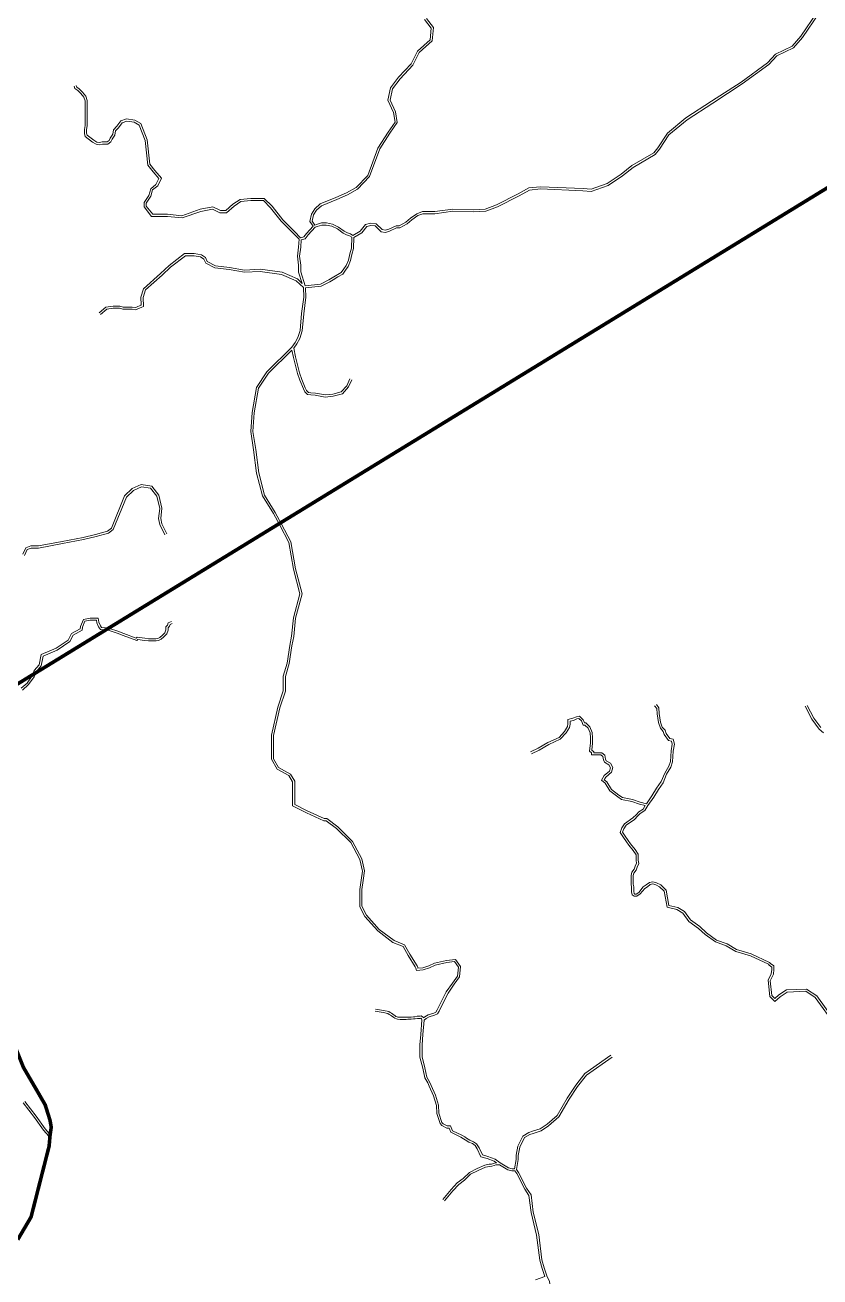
# Model space of a CAD drawing. Header units: millimetres. Extents: x 617885 to 663705, y 7172943 to 7234736.
# Drawn here: x 639759 to 641975, y 7185151 to 7188643 of the extents above; entities that cross this region are included whole.
import ezdxf

# ---------------------------------------------------------------- set-up
doc = ezdxf.new("R2010")
doc.units = ezdxf.units.MM
doc.layers.add('BAIRROS', color=12, linetype='Continuous')
doc.layers.add('VIAS', color=7, linetype='Continuous', lineweight=5)

msp = doc.modelspace()

# ---------------------------------------------------------------- linework, layer by layer
at = {"layer": 'BAIRROS', "lineweight": 40, "ltscale": 0.3, "const_width": 10}
for points in [[(639675.9, 7186766.8), (644300.1, 7189600.9)], [(639738.9, 7185255.8), (639775.8, 7185318.5), (639800.9, 7185417.2), (639826.1, 7185516), (639828.6, 7185544.8), (639832, 7185568.9), (639828.6, 7185588.2), (639815.2, 7185631), (639792.5, 7185670.4), (639754.6, 7185735.4), (639728.6, 7185800)]]:
    msp.add_lwpolyline(points, dxfattribs=at)
at = {"layer": 'VIAS', "color": 253}
for points in [[(639901.5, 7188474.1), (639903, 7188469.6), (639909.6, 7188464.7), (639918.9, 7188455.4), (639928.3, 7188444.1), (639932.2, 7188432.4), (639932.2, 7188361.6), (639930.4, 7188350.9), (639930.4, 7188340.7), (639931.9, 7188335), (639950.6, 7188321.3), (639959.1, 7188316.3), (639966.9, 7188314.7), (639973.8, 7188316.4), (639987.5, 7188316.4), (639993.3, 7188320.8), (639996.7, 7188327.5), (640003.6, 7188337.9), (640005.4, 7188350.7), (640015, 7188360.3), (640026.1, 7188375.2), (640042.1, 7188381.1), (640064.9, 7188377.3), (640082.1, 7188367.9), (640099.5, 7188322.4), (640107.2, 7188254.2), (640120.9, 7188236.8), (640139, 7188215.9), (640128.8, 7188194.1), (640114.7, 7188182.6), (640109.7, 7188164.9), (640097, 7188145.8), (640097, 7188137.4), (640114.9, 7188114.7), (640156.4, 7188114.7), (640196.1, 7188110.8), (640247.6, 7188128.8), (640282.5, 7188135.6), (640303.6, 7188125.1), (640318.6, 7188125.1), (640338.7, 7188142.6), (640358.9, 7188156.1), (640388.4, 7188158.8), (640426.1, 7188158.8), (640447.8, 7188137), (640477.7, 7188099.4), (640510, 7188067.1), (640526.9, 7188049.4), (640536.7, 7188051.5), (640543.3, 7188061.4), (640562, 7188081.2), (640553.1, 7188094.8), (640557.4, 7188115.2), (640566.7, 7188129.6), (640582.1, 7188144), (640625.7, 7188161.8), (640654.9, 7188174.4), (640681.8, 7188189.8), (640714.4, 7188223.3), (640742.3, 7188299.6), (640771.3, 7188344.1), (640790.5, 7188371.9), (640786.4, 7188399), (640770.6, 7188432.6), (640777.6, 7188467.4), (640800.2, 7188496.8), (640835.4, 7188534.2), (640853.2, 7188569.6), (640888.5, 7188601.5), (640891.4, 7188633.5), (640872.9, 7188658.1)], [(641972.2, 7188675.1), (641926.9, 7188608.2), (641901.5, 7188578.8), (641854.7, 7188556.5), (641832.6, 7188532.2), (641758.8, 7188478.6), (641676.2, 7188425.1), (641605.1, 7188378.4), (641554.3, 7188336.5), (641527.8, 7188296.7), (641516.2, 7188281.9), (641454.3, 7188245.5), (641424.4, 7188221.9), (641384.5, 7188194.8), (641337.8, 7188178.7), (641314.2, 7188180.4), (641196.5, 7188185.8), (641165.1, 7188182.3), (641137, 7188166.5), (641076, 7188136), (641043.3, 7188123.3), (641010.5, 7188121.5), (640951.6, 7188123.2), (640901.6, 7188116.1), (640867.9, 7188116.1), (640854.5, 7188111.1), (640837, 7188098.9), (640824.4, 7188088), (640803.8, 7188076.8), (640794.7, 7188076.8), (640775.5, 7188068.1), (640763.9, 7188064.2), (640751.5, 7188066.3), (640735.5, 7188082.3), (640722.8, 7188083.9), (640711.8, 7188080.8), (640697.7, 7188063.2), (640675.8, 7188050.4), (640675, 7188019.6), (640670.2, 7188002.8), (640666.3, 7187985.5), (640659.8, 7187969.3), (640652.5, 7187958.8), (640644.6, 7187947.8), (640631.2, 7187939.9), (640617.9, 7187932.1), (640608.4, 7187926.5), (640584.3, 7187914.5), (640541.3, 7187909.7), (640542.3, 7187883.8), (640535.9, 7187837.1), (640531.7, 7187789.4), (640525.3, 7187768.4), (640516.8, 7187753.6), (640508, 7187741.4), (640513.1, 7187717.1), (640524.2, 7187672.5), (640530.8, 7187654.4), (640540.4, 7187630.6), (640544, 7187623.5), (640549.6, 7187617.8), (640556.2, 7187617), (640568.8, 7187616), (640596.3, 7187611.3), (640616.8, 7187613.2), (640640.7, 7187619.6), (640656.1, 7187636.8), (640664.6, 7187655.6)], [(640878.6, 7188660.6), (640897.6, 7188635.3), (640894.2, 7188598.6), (640858, 7188566), (640840.4, 7188530.7), (640804.8, 7188492.9), (640783.2, 7188464.9), (640776.9, 7188433.4), (640792.2, 7188400.7), (640796.8, 7188370.4), (640776.3, 7188340.7), (640747.7, 7188296.9), (640719.6, 7188220), (640685.5, 7188185), (640657.6, 7188169.1), (640628, 7188156.3), (640585.4, 7188138.8), (640571.3, 7188125.8), (640563, 7188112.8), (640559.5, 7188096), (640567, 7188084.6), (640571.7, 7188086.6), (640585.8, 7188090.8), (640599.3, 7188090.8), (640615.8, 7188087.5), (640633.1, 7188079.3), (640649, 7188067.3), (640657.6, 7188062.9), (640666.4, 7188060.6), (640673, 7188055.7), (640693.7, 7188067.8), (640708.3, 7188086), (640722.3, 7188090), (640738.3, 7188088), (640754.4, 7188071.9), (640763.4, 7188070.4), (640773.3, 7188073.7), (640793.4, 7188082.8), (640802.3, 7188082.8), (640821, 7188093), (640833.4, 7188103.6), (640851.7, 7188116.4), (640866.8, 7188122.1), (640901.1, 7188122.1), (640951.3, 7188129.3), (641010.4, 7188127.5), (641042, 7188129.2), (641073.6, 7188141.5), (641134.2, 7188171.8), (641163.3, 7188188.1), (641196.3, 7188191.8), (641314.6, 7188186.4), (641337, 7188184.7), (641381.8, 7188200.2), (641420.9, 7188226.7), (641450.9, 7188250.4), (641512.2, 7188286.5), (641522.9, 7188300.2), (641549.8, 7188340.6), (641601.5, 7188383.3), (641673, 7188430.1), (641755.4, 7188483.5), (641828.6, 7188536.7), (641851, 7188561.4), (641897.8, 7188583.7), (641922.1, 7188611.8), (641967.3, 7188678.5)], [(639965.3, 7187839.8), (639984.3, 7187855.6), (640004.6, 7187858.8), (640023.6, 7187858.8), (640032.8, 7187855.8), (640057.8, 7187855.8), (640067.5, 7187854.8), (640069.7, 7187855.5), (640081.9, 7187861.6), (640083, 7187862), (640082.1, 7187883.6), (640089.6, 7187907.2), (640136.9, 7187949.4), (640160.4, 7187971.8), (640204, 7188005), (640230.6, 7188005), (640250.8, 7188001.8), (640262.2, 7187993.8), (640267.2, 7187982.9), (640290.2, 7187971.4), (640329.4, 7187966.4), (640370.8, 7187959.3), (640414.4, 7187961.3), (640476, 7187953.1), (640518.5, 7187934.5), (640531.9, 7187922.2), (640521.8, 7187953.7), (640521.8, 7187972.6), (640518.5, 7187998), (640521.8, 7188023.4), (640522.9, 7188045), (640505.7, 7188062.9), (640473.2, 7188095.4), (640443.4, 7188133), (640423.6, 7188152.8), (640388.6, 7188152.8), (640361, 7188150.3), (640342.3, 7188137.8), (640320.9, 7188119.1), (640302.2, 7188119.1), (640281.7, 7188129.3), (640249.1, 7188123), (640196.8, 7188104.7), (640156.1, 7188108.7), (640112, 7188108.7), (640091, 7188135.3), (640091, 7188147.6), (640104.2, 7188167.4), (640109.5, 7188186), (640124, 7188197.8), (640131.9, 7188214.9), (640116.3, 7188232.9), (640101.4, 7188251.8), (640093.6, 7188321), (640077.3, 7188363.7), (640062.9, 7188371.6), (640042.7, 7188374.9), (640029.9, 7188370.2), (640019.5, 7188356.3), (640011.1, 7188347.9), (640009.3, 7188335.7), (640001.9, 7188324.5), (639998.1, 7188316.8), (639989.5, 7188310.4), (639974.5, 7188310.4), (639967, 7188308.6), (639956.9, 7188310.6), (639947.3, 7188316.3), (639926.6, 7188331.4), (639924.4, 7188340), (639924.4, 7188351.4), (639926.2, 7188362.1), (639926.2, 7188431.4), (639923, 7188441.2), (639914.4, 7188451.4), (639905.7, 7188460.1), (639897.9, 7188465.9), (639895.8, 7188472.2)], [(640669.8, 7188050.7), (640663.7, 7188055.1), (640655.5, 7188057.3), (640645.8, 7188062.2), (640629.9, 7188074.1), (640613.9, 7188081.7), (640598.7, 7188084.8), (640586.7, 7188084.8), (640573.8, 7188081), (640567.6, 7188078.4), (640548, 7188057.6), (640540.3, 7188046.1), (640528.8, 7188043.7), (640527.8, 7188022.9), (640524.6, 7187998), (640527.8, 7187973), (640527.8, 7187954.6), (640540.3, 7187915.7), (640582.6, 7187920.3), (640605.5, 7187931.8), (640614.9, 7187937.2), (640640.5, 7187952.3), (640647.6, 7187962.2), (640654.5, 7187972.1), (640660.5, 7187987.2), (640664.4, 7188004.3), (640669.1, 7188020.5), (640669.8, 7188050.7)], [(639969.2, 7187835.2), (639986.8, 7187849.9), (640005.1, 7187852.8), (640022.6, 7187852.8), (640031.8, 7187849.8), (640057.5, 7187849.8), (640068.2, 7187848.7), (640072, 7187850), (640084.2, 7187856.1), (640089.2, 7187857.7), (640088.1, 7187882.8), (640094.8, 7187903.8), (640141, 7187944.9), (640164.3, 7187967.2), (640206, 7187999), (640230.1, 7187999), (640248.5, 7187996.1), (640257.4, 7187989.8), (640262.6, 7187978.4), (640288.4, 7187965.6), (640328.5, 7187960.4), (640370.4, 7187953.3), (640414.1, 7187955.3), (640474.4, 7187947.3), (640515.2, 7187929.4), (640535.3, 7187911), (640536.3, 7187884.1), (640529.9, 7187837.8), (640525.7, 7187790.5), (640519.8, 7187770.8), (640511.7, 7187756.8), (640502.5, 7187744.1), (640433.5, 7187675.1), (640404.6, 7187631.7), (640392.3, 7187562), (640388.2, 7187508.8), (640396.3, 7187457.8), (640404.5, 7187392.8), (640420.9, 7187329.3), (640451.5, 7187280.4), (640469.1, 7187247.7), (640494.6, 7187199.2), (640507.5, 7187124.8), (640525.4, 7187055.9), (640507.4, 7186989.4), (640502.3, 7186937.8), (640497.1, 7186912.1), (640489.4, 7186863.3), (640479, 7186827), (640479, 7186785.8), (640463.7, 7186739.8), (640446.1, 7186662), (640446.1, 7186594.8), (640461.6, 7186567.6), (640494.7, 7186549.3), (640504.9, 7186532.3), (640504.9, 7186465.2), (640543.4, 7186445.9), (640591.8, 7186423.6), (640598.8, 7186423.6), (640627.2, 7186402.3), (640667.2, 7186362.4), (640692.5, 7186315.4), (640699.7, 7186283.2), (640696.1, 7186258.1), (640692.4, 7186232.2), (640692.4, 7186183.5), (640706.2, 7186156.9), (640742.6, 7186116.2), (640784.8, 7186084.1), (640812.9, 7186072.9), (640826.8, 7186047.9), (640846.8, 7186016.5), (640848.1, 7186012.6), (640850.3, 7186006), (640868.8, 7186007.7), (640886.6, 7186013.6), (640902.2, 7186020.7), (640934.9, 7186027.8), (640956, 7186030.5), (640967.2, 7186015.6), (640964.5, 7185990.2), (640950.6, 7185970.8), (640933.2, 7185946.1), (640914.6, 7185909.2), (640908.2, 7185895.8), (640904.5, 7185889.6), (640898.4, 7185887.2), (640883.3, 7185882.1), (640873.4, 7185876.8), (640869.9, 7185873.7), (640869.5, 7185875), (640863.5, 7185879.2), (640860.2, 7185878.4), (640852.7, 7185878.4), (640845.7, 7185876.6), (640841.9, 7185876.6), (640835.6, 7185876.1), (640825.7, 7185876.1), (640821, 7185875.5), (640805.1, 7185875.5), (640798.6, 7185876), (640796.7, 7185876.5), (640792.6, 7185878), (640790.6, 7185879.5), (640784.3, 7185884.1), (640781.1, 7185886.7), (640777.1, 7185888.4), (640773.4, 7185891.5), (640758.1, 7185894.5), (640736, 7185898)], [(640670, 7187653.1), (640661.2, 7187633.5), (640644, 7187614.2), (640617.9, 7187607.2), (640596.1, 7187605.2), (640568, 7187610.1), (640555.6, 7187611), (640546.8, 7187612.1), (640539, 7187619.9), (640534.9, 7187628.1), (640525.2, 7187652.3), (640518.5, 7187670.7), (640507.3, 7187715.7), (640503, 7187736.1), (640438.2, 7187671.3), (640410.3, 7187629.5), (640398.2, 7187561.3), (640394.2, 7187509.1), (640402.3, 7187458.7), (640410.4, 7187393.9), (640426.4, 7187331.7), (640456.7, 7187283.4), (640474.4, 7187250.5), (640500.4, 7187201.1), (640513.3, 7187126.1), (640531.6, 7187055.9), (640513.4, 7186988.3), (640508.2, 7186936.9), (640503, 7186911.1), (640495.3, 7186862), (640485, 7186826.2), (640485, 7186784.9), (640469.5, 7186738.2), (640452.1, 7186661.3), (640452.1, 7186596.4), (640466, 7186572.1), (640499, 7186553.7), (640510.9, 7186534), (640510.9, 7186468.9), (640546, 7186451.3), (640593.1, 7186429.6), (640600.8, 7186429.6), (640631.2, 7186406.8), (640672.1, 7186366), (640698.2, 7186317.5), (640705.8, 7186283.5), (640702, 7186257.2), (640698.4, 7186231.7), (640698.4, 7186184.9), (640711.2, 7186160.3), (640746.7, 7186120.6), (640787.8, 7186089.4), (640817.1, 7186077.7), (640832, 7186051), (640852.3, 7186019.1), (640853.8, 7186014.5), (640854.5, 7186012.4), (640867.6, 7186013.6), (640884.4, 7186019.2), (640900.3, 7186026.5), (640933.8, 7186033.7), (640958.7, 7186036.8), (640973.4, 7186017.3), (640970.3, 7185988), (640955.5, 7185967.3), (640938.4, 7185943), (640920, 7185906.6), (640913.5, 7185892.9), (640908.7, 7185884.8), (640900.5, 7185881.5), (640885.6, 7185876.6), (640876.9, 7185871.9), (640871.5, 7185866.9), (640868.2, 7185827), (640866, 7185798.1), (640866, 7185765.3), (640873.7, 7185734.4), (640879.3, 7185708.6), (640886.9, 7185695.5), (640891.4, 7185685.3), (640903.8, 7185658.5), (640911.7, 7185630.1), (640912.8, 7185607.9), (640921.4, 7185582.3), (640925, 7185578.6), (640936.2, 7185572.5), (640945.2, 7185572.5), (640951.2, 7185559.1), (640977, 7185546.2), (640985, 7185541.6), (640989.5, 7185538.3), (640999.2, 7185532.9), (641009.4, 7185528.4), (641017.8, 7185522.3), (641025, 7185511.7), (641034.5, 7185491.6), (641048.9, 7185487.5), (641069.4, 7185479.5), (641084.1, 7185469.7), (641107, 7185455.6), (641116.7, 7185452.8), (641123.5, 7185453), (641127.8, 7185479), (641127.8, 7185491), (641132.9, 7185515.5), (641146.8, 7185544.1), (641164, 7185553.8), (641173.4, 7185557.4), (641194.9, 7185564.3), (641214.8, 7185577.3), (641242.2, 7185601.8), (641270.8, 7185650), (641294.3, 7185686), (641319.8, 7185718.8), (641392.1, 7185769.4)], [(639752.6, 7187166.5), (639760.8, 7187184.6), (639775.2, 7187190), (639796.1, 7187190), (639862.4, 7187202.6), (639921.1, 7187213.7), (639955.8, 7187221.6), (639988.5, 7187230.9), (640000.1, 7187239.6), (640036.5, 7187329.8), (640058, 7187349.6), (640083.1, 7187361.3), (640112.1, 7187356.2), (640132.2, 7187331), (640140.4, 7187294.9), (640137.3, 7187266.4), (640140.3, 7187251.4), (640154.4, 7187223.2)], [(640149, 7187220.5), (640134.5, 7187249.4), (640131.2, 7187266.1), (640134.4, 7187294.6), (640126.7, 7187328.3), (640108.8, 7187350.6), (640083.9, 7187355), (640061.4, 7187344.5), (640041.6, 7187326.3), (640005, 7187235.8), (639991.2, 7187225.5), (639957.3, 7187215.8), (639922.3, 7187207.8), (639863.5, 7187196.7), (639796.6, 7187184), (639776.3, 7187184), (639765.3, 7187179.9), (639757.6, 7187163.1)], [(639748, 7186792.8), (639764.5, 7186807.3), (639779.1, 7186827.8), (639784.5, 7186842.1), (639798, 7186858.2), (639804.3, 7186887), (639845.7, 7186904.6), (639878.9, 7186927.1), (639888.7, 7186945.5), (639912.5, 7186958.6), (639913.4, 7186965), (639921.8, 7186985.1), (639940.4, 7186988.4), (639962.9, 7186988.4), (639964.8, 7186977.2), (639969.1, 7186967.2), (639972.6, 7186962.5), (639983.5, 7186961.1), (639994.5, 7186959.5), (640017.5, 7186951.9), (640034.3, 7186945.8), (640068.9, 7186932.8), (640071.7, 7186935.5), (640092.9, 7186932.3), (640103.3, 7186930.8), (640124, 7186930.8), (640129.4, 7186932.1), (640134.8, 7186934.9), (640142.1, 7186940.7), (640149, 7186947.6), (640151.7, 7186955.6), (640151.7, 7186963.9), (640156.5, 7186968.8), (640158.2, 7186975.5), (640167.2, 7186979.1)], [(639751.6, 7186788), (639769, 7186803.3), (639784.4, 7186824.9), (639789.8, 7186839.1), (639803.6, 7186855.5), (639809.5, 7186882.7), (639848.5, 7186899.3), (639883.5, 7186923), (639893.2, 7186941.1), (639918.1, 7186954.8), (639919.3, 7186963.4), (639926.1, 7186979.7), (639940.9, 7186982.4), (639957.8, 7186982.4), (639959, 7186975.5), (639963.8, 7186964.2), (639969.4, 7186956.8), (639982.7, 7186955.2), (639993.1, 7186953.7), (640015.6, 7186946.2), (640032.2, 7186940.2), (640070.4, 7186925.8), (640073.8, 7186929.2), (640092, 7186926.3), (640102.9, 7186924.8), (640124.7, 7186924.8), (640131.4, 7186926.5), (640138.1, 7186929.8), (640146.1, 7186936.2), (640154.3, 7186944.4), (640157.7, 7186954.6), (640157.7, 7186961.4), (640161.9, 7186965.7), (640163.3, 7186971.1), (640169.5, 7186973.6)], [(641514.4, 7186744.2), (641520.3, 7186736.2), (641521.4, 7186721.8), (641524.7, 7186697.4), (641530.4, 7186681.3), (641538, 7186672.6), (641541.2, 7186664.1), (641553, 7186647.7), (641561.1, 7186645.7), (641563.6, 7186637.1), (641560.5, 7186618.2), (641558.3, 7186589.1), (641554.2, 7186575.7), (641542.3, 7186556.3), (641532.6, 7186532.5), (641519.7, 7186514.3), (641506.7, 7186492.6), (641491.6, 7186471.1), (641474.2, 7186475.6), (641452.6, 7186482.8), (641424.4, 7186488.5), (641414.9, 7186495.2), (641393.9, 7186510.6), (641381, 7186532.1), (641373.9, 7186537.9), (641378.2, 7186545.3), (641394.3, 7186558.5), (641397.7, 7186572.1)], [(641519.2, 7186747.8), (641526.2, 7186738.4), (641527.3, 7186722.4), (641530.6, 7186698.8), (641535.7, 7186684.4), (641543.3, 7186675.8), (641546.6, 7186667), (641556.6, 7186653), (641565.8, 7186650.7), (641569.8, 7186637.5), (641566.4, 7186617.5), (641564.3, 7186588), (641559.7, 7186573.2), (641547.7, 7186553.6), (641537.9, 7186529.6), (641524.7, 7186511), (641511.7, 7186489.3), (641495.3, 7186466.1), (641486.8, 7186451.9), (641474.2, 7186443.5), (641467.6, 7186436.9), (641457.8, 7186427.1), (641434.8, 7186410.9), (641428.5, 7186400.7), (641425, 7186391.5), (641432.4, 7186380.5), (641440.5, 7186368.2), (641447.3, 7186358.7), (641459.7, 7186343.7), (641468.5, 7186330.5), (641468.5, 7186313.4), (641469.9, 7186304.6), (641465.5, 7186294.3), (641462.6, 7186285.7), (641456, 7186277.7), (641454.8, 7186270.5)], [(641985.2, 7186669.1), (641973.3, 7186679.3), (641952.7, 7186706.8), (641933.9, 7186742.6)], [(641939.2, 7186745.3), (641957.8, 7186710), (641977.7, 7186683.4)], [(641366.8, 7186613.3), (641344.4, 7186613.3), (641344.4, 7186616.1), (641338.9, 7186620.3), (641341.5, 7186640.2), (641341.5, 7186654.9), (641340, 7186669.8), (641333.9, 7186685.1), (641322.6, 7186696.4), (641319, 7186696.4), (641315.2, 7186705.2), (641305.1, 7186715.3), (641296.1, 7186713.5), (641285.9, 7186709.2), (641272.4, 7186705.8), (641272.4, 7186693.7), (641271.1, 7186685.9), (641263, 7186672.3), (641247.8, 7186655.8), (641216.7, 7186641.6), (641189.4, 7186625.9), (641168, 7186615.9)], [(641450.1, 7186225.3), (641450.1, 7186239), (641448.8, 7186245.8), (641448.8, 7186271), (641450.3, 7186280.3), (641457.3, 7186288.7), (641459.9, 7186296.4), (641463.7, 7186305.3), (641462.5, 7186312.9), (641462.5, 7186328.7), (641454.8, 7186340.1), (641442.5, 7186355.1), (641435.6, 7186364.8), (641427.4, 7186377.1), (641418.3, 7186390.7), (641423.1, 7186403.4), (641430.4, 7186415.1), (641453.9, 7186431.7), (641463.3, 7186441.1), (641470.4, 7186448.2), (641482.4, 7186456.2), (641488.2, 7186465.8), (641472.5, 7186469.9), (641451.1, 7186477), (641421.9, 7186482.8), (641411.4, 7186490.4), (641389.3, 7186506.5), (641376.4, 7186528.1), (641366.2, 7186536.5), (641373.5, 7186549.2), (641388.9, 7186561.9), (641391.3, 7186571.2), (641386.5, 7186579.5), (641375, 7186586.7), (641371.5, 7186593.6), (641370.2, 7186603), (641364.7, 7186607.3), (641338.4, 7186607.3), (641338.4, 7186613.1), (641332.5, 7186617.6), (641335.5, 7186640.6), (641335.5, 7186654.6), (641334.2, 7186668.3), (641328.8, 7186681.7), (641320.1, 7186690.4), (641315, 7186690.4), (641310.2, 7186701.7), (641303.1, 7186708.8), (641297.8, 7186707.7), (641287.9, 7186703.5), (641278.4, 7186701.1), (641278.4, 7186693.2), (641276.9, 7186683.8), (641267.8, 7186668.7), (641251.4, 7186650.8), (641219.4, 7186636.3), (641192.2, 7186620.5), (641170.6, 7186610.5)], [(641397.7, 7186572.1), (641391, 7186583.8), (641379.6, 7186590.9), (641377.3, 7186595.5), (641375.8, 7186606.2), (641366.8, 7186613.3)], [(642018.3, 7185852.1), (641962.1, 7185930.7), (641936.3, 7185947.9), (641884, 7185945.7), (641864.5, 7185932.7), (641849, 7185919.8), (641835.1, 7185933.8), (641830.4, 7185978.5), (641839.6, 7185997), (641841, 7186008.8), (641841, 7186015.6), (641833.5, 7186021.1), (641831.4, 7186023.2), (641781.4, 7186046.3), (641740.5, 7186058.8), (641713.8, 7186074.5), (641683.9, 7186085.5), (641655.3, 7186106.2), (641636.5, 7186123.4), (641609.8, 7186142.8), (641593.4, 7186165.9), (641576.6, 7186176.3), (641549.1, 7186182.1), (641540.7, 7186226.9), (641528, 7186239.6), (641517.7, 7186244.7), (641509.1, 7186247.2), (641502.3, 7186246), (641494.6, 7186239.6), (641486.7, 7186234.3), (641474.3, 7186219.3), (641465, 7186213), (641457.7, 7186213), (641451.8, 7186217), (641450.1, 7186225.3)], [(641454.8, 7186270.5), (641454.8, 7186246.4), (641456.1, 7186239.6), (641456.1, 7186225.9), (641457.2, 7186220.6), (641459.5, 7186219), (641463.2, 7186219), (641470.3, 7186223.8), (641482.6, 7186238.8), (641491, 7186244.4), (641499.7, 7186251.7), (641509.4, 7186253.3), (641519.9, 7186250.3), (641531.6, 7186244.5), (641546.3, 7186229.8), (641554.3, 7186187.1), (641578.8, 7186181.9), (641597.6, 7186170.4), (641614.1, 7186147.1), (641640.3, 7186128.1), (641659.1, 7186110.9), (641686.8, 7186090.9), (641716.4, 7186080), (641742.9, 7186064.4)], [(641742.9, 7186064.4), (641783.5, 7186051.9), (641834.9, 7186028.2), (641837.4, 7186025.6), (641847, 7186018.7), (641847, 7186008.4), (641845.4, 7185995.3), (641836.5, 7185977.4), (641840.8, 7185936.5), (641849.4, 7185927.9), (641860.9, 7185937.6), (641882.1, 7185951.6), (641938, 7185954), (641966.3, 7185935.1), (642022.8, 7185856.1)], [(640735.1, 7185892.1), (640757, 7185888.6), (640770.7, 7185885.9), (640773.9, 7185883.2), (640778, 7185881.5), (640780.6, 7185879.4), (640787, 7185874.7), (640789.7, 7185872.7), (640794.9, 7185870.8), (640797.6, 7185870.1), (640804.9, 7185869.5)], [(640804.9, 7185869.5), (640821.4, 7185869.5), (640826, 7185870.1), (640835.8, 7185870.1), (640842.2, 7185870.6), (640846.5, 7185870.6), (640853.4, 7185872.4), (640861, 7185872.4), (640862.3, 7185872.7), (640864.4, 7185871.2), (640865.5, 7185868), (640862.2, 7185827.4), (640860, 7185798.4), (640860, 7185764.5), (640867.9, 7185733.1), (640873.6, 7185706.4), (640881.6, 7185692.8), (640885.9, 7185682.9)], [(641395.5, 7185764.5), (641324, 7185714.4), (641299.2, 7185682.6), (641275.9, 7185646.8), (641246.9, 7185597.9), (641218.4, 7185572.6), (641197.5, 7185558.9), (641175.4, 7185551.7), (641166.6, 7185548.3), (641151.4, 7185539.8), (641138.6, 7185513.6), (641133.8, 7185490.3), (641133.8, 7185478.5), (641129.2, 7185450.8), (641134.8, 7185442.9), (641157.5, 7185398.8), (641169.7, 7185380.5), (641175.7, 7185332.3), (641191.2, 7185269.2), (641200.2, 7185198.8), (641206, 7185176.7), (641214.9, 7185152), (641221.3, 7185139.7), (641226.1, 7185095.9)], [(639741.3, 7185254.1), (639778.6, 7185317.3), (639829.1, 7185515.5), (639831.5, 7185544.5), (639835, 7185568.9), (639831.5, 7185588.9), (639817.9, 7185632.2), (639795.1, 7185671.9), (639757.3, 7185736.7)], [(639751.9, 7185734.1), (639789.9, 7185668.9), (639812.4, 7185629.8), (639825.7, 7185587.5), (639828.9, 7185568.8), (639826.5, 7185551.6), (639814.9, 7185564.5), (639790.2, 7185599.4), (639758.6, 7185640.6)], [(640885.9, 7185682.9), (640898.1, 7185656.4), (640905.7, 7185629.1), (640906.9, 7185606.8), (640916.1, 7185579), (640921.4, 7185573.8), (640934.7, 7185566.5), (640941.3, 7185566.5), (640946.5, 7185554.7), (640974.2, 7185540.9), (640981.7, 7185536.6), (640986.2, 7185533.3), (640996.5, 7185527.5), (641006.4, 7185523.2), (641013.5, 7185518.1), (641019.7, 7185508.7), (641030.2, 7185486.6), (641047, 7185481.8), (641066.6, 7185474.1), (641073, 7185469.8), (641070.9, 7185469.8), (641064.9, 7185467.9), (641059.1, 7185466.2), (641052.6, 7185465.4), (641040.9, 7185462.7), (641019.7, 7185453.4), (640997.8, 7185442.7), (640980.2, 7185426), (640964, 7185413.3), (640946.8, 7185395.2), (640924.1, 7185366.9)], [(639753.8, 7185637), (639785.4, 7185595.8), (639810.2, 7185560.7), (639825.5, 7185543.8), (639823.2, 7185516.5), (639773, 7185319.6), (639736.4, 7185257.6)], [(640928.8, 7185363.1), (640951.3, 7185391.3), (640968.1, 7185408.9), (640984.1, 7185421.4), (641001.3, 7185437.8), (641022.2, 7185448), (641042.8, 7185457), (641053.7, 7185459.5), (641060.3, 7185460.4), (641066.6, 7185462.2), (641071.9, 7185463.8), (641081.6, 7185464.1), (641104.6, 7185450.1), (641115.9, 7185446.8), (641124.5, 7185447), (641129.7, 7185439.8), (641152.3, 7185395.8), (641163.9, 7185378.3), (641169.8, 7185331.2), (641185.3, 7185268.1), (641194.3, 7185197.6), (641200.3, 7185175), (641208.3, 7185152.6), (641182.5, 7185143.1)], [(641081.6, 7185464.1), (641104.6, 7185450.1)]]:
    msp.add_lwpolyline(points, dxfattribs=at)

doc.saveas('drawing.dxf')
